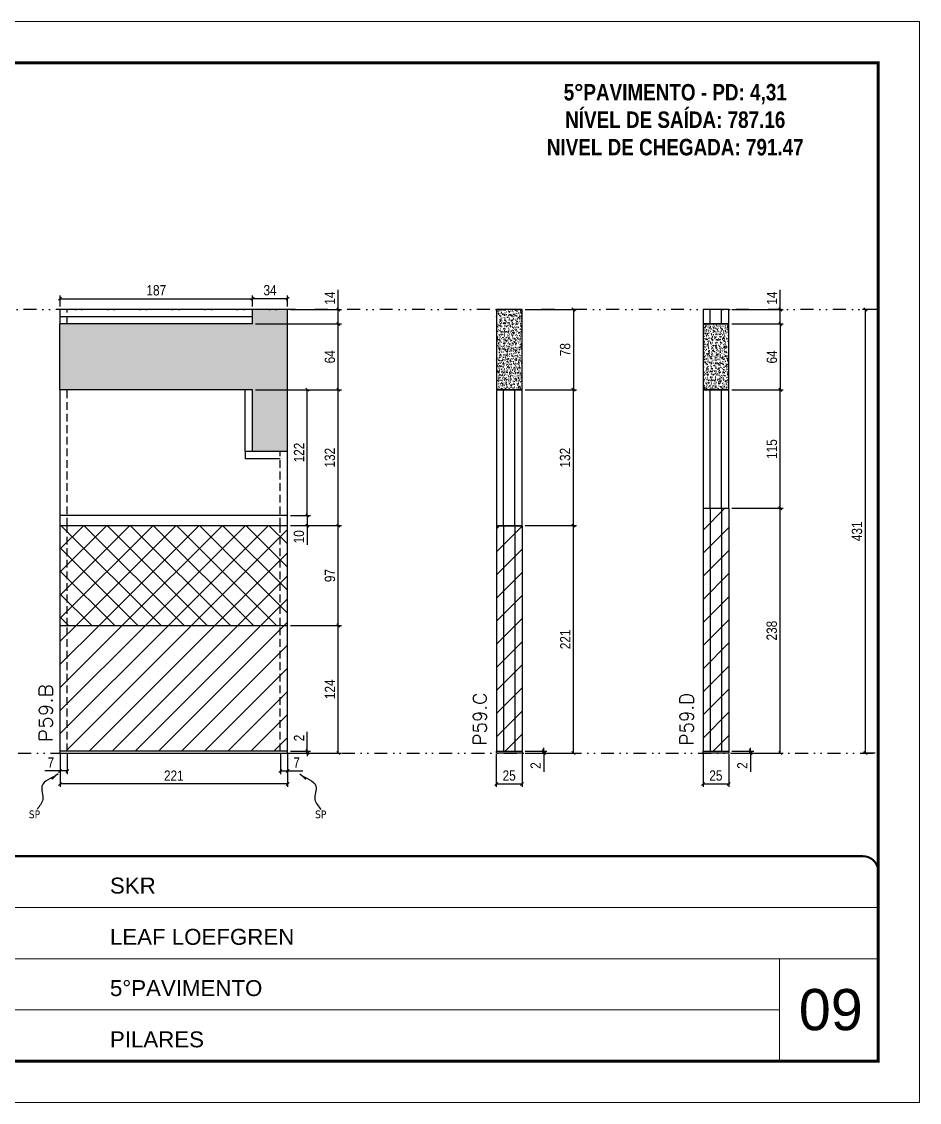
# Model space of a CAD drawing. Extents: x 14400 to 27878, y -21631 to 6985.
# Drawn here: x 15026 to 15898, y 3638 to 4688 of the extents above; entities that cross this region are included whole.
import ezdxf

# ---------------------------------------------------------------- set-up
doc = ezdxf.new("R2010")
doc.units = 0
for name, pattern in [('CONTINUO', [0]), ('DASHED', [0.75, 0.5, -0.25]), ('DIVIDE2', [0.625, 0.25, -0.125, 0, -0.125, 0, -0.125]), ('HIDDEN', [0.375, 0.25, -0.125])]:
    doc.linetypes.add(name, pattern=pattern)
for name, color, linetype, lineweight in [('CARIMBO', 255, 'Continuous', 9), ('Folhas', 255, 'Continuous', 9), ('Hachura', 251, 'Continuous', 9), ('SARRAFO DE PRESSAO', 251, 'DASHED', 9), ('Texto Seção', 7, 'Continuous', 15)]:
    doc.layers.add(name, color=color, linetype=linetype, lineweight=lineweight)
for name, color, linetype in [('COTA', 241, 'Continuous'), ('NOMENCLATURA', 7, 'Continuous'), ('Nível', 160, 'Continuous'), ('Painéis', 200, 'Continuous'), ('SARR_2.2x7', 40, 'Continuous'), ('Sarrafo de Pressão', 42, 'HIDDEN'), ('texto', 7, 'Continuous')]:
    doc.layers.add(name, color=color, linetype=linetype)
doc.styles.add('ARIAL', font='arial.ttf')
doc.styles.add('COTA TECNICA', font='techl___.ttf', dxfattribs={"height": 10})
doc.styles.add('COTA TECNICA-50', font='techl___.ttf', dxfattribs={"height": 10})
doc.styles.add('REGUA-120', font='ROMANS.shx', dxfattribs={"height": 15})
doc.styles.add('ROMANC', font='techb___.ttf', dxfattribs={"height": 2.5})
doc.styles.get("Standard").update_dxf_attribs({"font": 'arial.ttf'})
doc.dimstyles.new('COTA PAINEL-50', dxfattribs={"dimtxt": 10, "dimasz": 3, "dimexe": 3, "dimexo": 3, "dimgap": 3, "dimtad": 1, "dimdec": 1, "dimzin": 12, "dimdsep": 46, "dimtxsty": 'COTA TECNICA-50', "dimblk1": 'OBLIQUE', "dimblk2": 'OBLIQUE', "dimsah": 1, "dimcen": 0.9, "dimclrd": 4, "dimclre": 4, "dimclrt": 240, "dimadec": 1, "dimazin": 3, "dimtfac": 1, "dimtdec": 1, "dimtmove": 0, "dimatfit": 3, "dimfxl": 1, "dimtolj": 1, "dimtzin": 12, "dimarcsym": 0})
doc.dimstyles.new('PAINEL', dxfattribs={"dimtxt": 10, "dimasz": 3, "dimexe": 3, "dimexo": 3, "dimgap": 3, "dimtad": 1, "dimdec": 1, "dimzin": 12, "dimdsep": 46, "dimtxsty": 'COTA TECNICA', "dimblk1": 'OBLIQUE', "dimblk2": 'OBLIQUE', "dimsah": 1, "dimcen": 0.9, "dimclrd": 4, "dimclre": 4, "dimclrt": 240, "dimadec": 1, "dimazin": 3, "dimtfac": 1, "dimtdec": 1, "dimtmove": 0, "dimatfit": 3, "dimfxl": 1, "dimtolj": 1, "dimtzin": 12, "dimarcsym": 0})
doc.dimstyles.get("Standard").update_dxf_attribs({"dimtxt": 0.18, "dimasz": 0.18, "dimexe": 0.18, "dimexo": 0.0625, "dimgap": 0.09, "dimtad": 0, "dimtih": 1, "dimtoh": 1, "dimdec": 4, "dimzin": 0, "dimdsep": 46, "dimtxsty": 'Standard', "dimcen": 0.09, "dimadec": 0, "dimazin": 0, "dimtfac": 1, "dimtdec": 4, "dimtofl": 0, "dimtmove": 0, "dimatfit": 3, "dimfxl": 1, "dimtolj": 1, "dimtzin": 0, "dimarcsym": 0})

# ---------------------------------------------------------------- blocks, each defined once
blk = doc.blocks.new('9999999999')
at = {"color": 30, "linetype": 'CONTINUO'}
for p, q in [((98564.6, 34379.6), (99584, 34379.6)), ((98564.6, 34329.8), (99488, 34329.8)), ((99584, 34329.8), (99488, 34329.8)), ((99488, 34329.8), (99488, 34230.2)), ((98564.6, 34280), (99488, 34280))]:
    blk.add_line(p, q, dxfattribs=at)
at = {"color": 30, "linetype": 'CONTINUO', "const_width": 2}
blk.add_lwpolyline([(99584, 34230.2), (99584, 34414.4, 0.414214), (99569, 34429.4), (98229, 34429.4, 0.414214), (98214, 34414.4), (98214, 34245.2, 0.414214), (98229, 34230.2), (99584, 34230.2)], format="xyb", dxfattribs=at)
at = {"layer": 'Folhas'}
blk.add_lwpolyline([(98139, 34190.2), (99624, 34190.2), (99624, 35240.2), (98139, 35240.2)], close=True, dxfattribs=at)
at = {"layer": 'Folhas', "color": 30, "const_width": 3}
blk.add_lwpolyline([(98214, 34230.2), (99584, 34230.2), (99584, 35200.2), (98214, 35200.2)], close=True, dxfattribs=at)
at = {"color": 7, "linetype": 'Continuous', "ltscale": 5, "style": 'ARIAL'}
for s, height, p in [('SKR', 15.48, (98837.7, 34393.1)), ('LEAF LOEFGREN', 15.483, (98837.7, 34343.3)), ('5°PAVIMENTO', 15.483, (98837.7, 34293.5)), ('PILARES', 15.48, (98837.7, 34243.7))]:
    blk.add_text(s, height=height, dxfattribs=at).set_placement(p)
blk = doc.blocks.new('_Oblique')
at = {"color": 0, "linetype": 'ByBlock', "lineweight": -2}
blk.add_line((-0.5, -0.5), (0.5, 0.5), dxfattribs=at)
blk = doc.blocks.new('*D1471')
at = {"layer": 'COTA', "color": 4, "lineweight": -2, "transparency": 16777216}
for p, q in [((15487.5, 3975.9), (15487.5, 3944)), ((15512.5, 3975.9), (15512.5, 3944)), ((15487.5, 3947), (15512.5, 3947))]:
    blk.add_line(p, q, dxfattribs=at)
at = {"layer": 'Defpoints', "color": 0, "transparency": 16777216}
for p in [(15487.5, 3978.9), (15512.5, 3978.9), (15512.5, 3947)]:
    blk.add_point(p, dxfattribs=at)
at = {"layer": 'COTA', "color": 4, "lineweight": -2, "transparency": 16777216, "xscale": 3, "yscale": 3, "zscale": 3, "rotation": 180}
blk.add_blockref('_Oblique', (15487.5, 3947), dxfattribs=at)
at = {"layer": 'COTA', "color": 4, "lineweight": -2, "transparency": 16777216, "xscale": 3, "yscale": 3, "zscale": 3}
blk.add_blockref('_Oblique', (15512.5, 3947), dxfattribs=at)
at = {"layer": 'COTA', "color": 240, "transparency": 16777216, "insert": (15500, 3955.1), "char_height": 10, "attachment_point": 5, "style": 'COTA TECNICA'}
blk.add_mtext('\\A1;25', dxfattribs=at)
blk = doc.blocks.new('*D1472')
at = {"layer": 'COTA', "color": 4, "lineweight": -2, "transparency": 16777216}
for p, q in [((15533.7, 3978.9), (15533.7, 3981.9)), ((15515.5, 3978.9), (15536.7, 3978.9)), ((15515.5, 3976.9), (15536.7, 3976.9)), ((15533.7, 3978.9), (15533.7, 3976.9)), ((15533.7, 3976.9), (15533.7, 3958.7))]:
    blk.add_line(p, q, dxfattribs=at)
at = {"layer": 'Defpoints', "color": 0, "transparency": 16777216}
for p in [(15512.5, 3978.9), (15512.5, 3976.9), (15533.7, 3978.9)]:
    blk.add_point(p, dxfattribs=at)
at = {"layer": 'COTA', "color": 4, "lineweight": -2, "transparency": 16777216, "xscale": 3, "yscale": 3, "zscale": 3}
for p, rotation in [((15533.7, 3978.9), 270), ((15533.7, 3976.9), 90)]:
    blk.add_blockref('_Oblique', p, dxfattribs=dict(at, rotation=rotation))
at = {"layer": 'COTA', "color": 240, "transparency": 16777216, "insert": (15525.7, 3964.8), "char_height": 10, "attachment_point": 5, "rotation": 90, "style": 'COTA TECNICA-50'}
blk.add_mtext('\\A1;2', dxfattribs=at)
blk = doc.blocks.new('*D1473')
at = {"layer": 'COTA', "color": 4, "lineweight": -2, "transparency": 16777216}
for p, q in [((15515.5, 4197.9), (15565.5, 4197.9)), ((15562.5, 3976.9), (15562.5, 4197.9)), ((15515.5, 3976.9), (15565.5, 3976.9))]:
    blk.add_line(p, q, dxfattribs=at)
at = {"layer": 'Defpoints', "color": 0, "transparency": 16777216}
for p in [(15512.5, 4197.9), (15562.5, 4197.9), (15512.5, 3976.9)]:
    blk.add_point(p, dxfattribs=at)
at = {"layer": 'COTA', "color": 4, "lineweight": -2, "transparency": 16777216, "xscale": 3, "yscale": 3, "zscale": 3}
for p, rotation in [((15562.5, 4197.9), 90), ((15562.5, 3976.9), 270)]:
    blk.add_blockref('_Oblique', p, dxfattribs=dict(at, rotation=rotation))
at = {"layer": 'COTA', "color": 240, "transparency": 16777216, "insert": (15554.5, 4087.4), "char_height": 10, "attachment_point": 5, "rotation": 90, "style": 'COTA TECNICA-50'}
blk.add_mtext('\\A1;221', dxfattribs=at)
blk = doc.blocks.new('*D1474')
at = {"layer": 'COTA', "color": 4, "lineweight": -2, "transparency": 16777216}
for p, q in [((15063.7, 3975.9), (15063.7, 3944)), ((15284.7, 3975.9), (15284.7, 3944)), ((15284.7, 3947), (15063.7, 3947))]:
    blk.add_line(p, q, dxfattribs=at)
at = {"layer": 'Defpoints', "color": 0, "transparency": 16777216}
for p in [(15063.7, 3978.9), (15284.7, 3978.9), (15063.7, 3947)]:
    blk.add_point(p, dxfattribs=at)
at = {"layer": 'COTA', "color": 4, "lineweight": -2, "transparency": 16777216, "xscale": 3, "yscale": 3, "zscale": 3, "rotation": 180}
blk.add_blockref('_Oblique', (15063.7, 3947), dxfattribs=at)
at = {"layer": 'COTA', "color": 4, "lineweight": -2, "transparency": 16777216, "xscale": 3, "yscale": 3, "zscale": 3}
blk.add_blockref('_Oblique', (15284.7, 3947), dxfattribs=at)
at = {"layer": 'COTA', "color": 240, "transparency": 16777216, "insert": (15174.2, 3955), "char_height": 10, "attachment_point": 5, "style": 'COTA TECNICA'}
blk.add_mtext('\\A1;221', dxfattribs=at)
blk = doc.blocks.new('*D1475')
at = {"layer": 'COTA', "color": 4, "lineweight": -2, "transparency": 16777216}
for p, q in [((15277.7, 3975.9), (15277.7, 3956.6)), ((15284.7, 3973.9), (15284.7, 3956.6)), ((15277.7, 3959.6), (15284.7, 3959.6)), ((15284.7, 3959.6), (15299.4, 3959.6))]:
    blk.add_line(p, q, dxfattribs=at)
at = {"layer": 'Defpoints', "color": 0, "transparency": 16777216}
for p in [(15277.7, 3978.9), (15284.7, 3976.9), (15284.7, 3959.6)]:
    blk.add_point(p, dxfattribs=at)
at = {"layer": 'COTA', "color": 4, "lineweight": -2, "transparency": 16777216, "xscale": 3, "yscale": 3, "zscale": 3, "rotation": 180}
blk.add_blockref('_Oblique', (15277.7, 3959.6), dxfattribs=at)
at = {"layer": 'COTA', "color": 4, "lineweight": -2, "transparency": 16777216, "xscale": 3, "yscale": 3, "zscale": 3}
blk.add_blockref('_Oblique', (15284.7, 3959.6), dxfattribs=at)
at = {"layer": 'COTA', "color": 240, "transparency": 16777216, "insert": (15293.5, 3967.7), "char_height": 10, "attachment_point": 5, "style": 'COTA TECNICA-50'}
blk.add_mtext('\\A1;7', dxfattribs=at)
blk = doc.blocks.new('*D1476')
at = {"layer": 'COTA', "color": 4, "lineweight": -2, "transparency": 16777216}
for p, q in [((15063.7, 3973.9), (15063.7, 3956.6)), ((15070.7, 3975.9), (15070.7, 3956.6)), ((15063.7, 3959.6), (15048.9, 3959.6)), ((15070.7, 3959.6), (15063.7, 3959.6))]:
    blk.add_line(p, q, dxfattribs=at)
at = {"layer": 'Defpoints', "color": 0, "transparency": 16777216}
for p in [(15063.7, 3976.9), (15070.7, 3978.9), (15063.7, 3959.6)]:
    blk.add_point(p, dxfattribs=at)
at = {"layer": 'COTA', "color": 4, "lineweight": -2, "transparency": 16777216, "xscale": 3, "yscale": 3, "zscale": 3, "rotation": 180}
blk.add_blockref('_Oblique', (15063.7, 3959.6), dxfattribs=at)
at = {"layer": 'COTA', "color": 4, "lineweight": -2, "transparency": 16777216, "xscale": 3, "yscale": 3, "zscale": 3}
blk.add_blockref('_Oblique', (15070.7, 3959.6), dxfattribs=at)
at = {"layer": 'COTA', "color": 240, "transparency": 16777216, "insert": (15054.8, 3967.7), "char_height": 10, "attachment_point": 5, "style": 'COTA TECNICA-50'}
blk.add_mtext('\\A1;7', dxfattribs=at)
blk = doc.blocks.new('*D1477')
at = {"layer": 'COTA', "color": 4, "lineweight": -2, "transparency": 16777216}
for p, q in [((15303.9, 3978.9), (15303.9, 3997.7)), ((15287.7, 3978.9), (15306.9, 3978.9)), ((15287.7, 3976.9), (15306.9, 3976.9)), ((15303.9, 3976.9), (15303.9, 3978.9)), ((15303.9, 3976.9), (15303.9, 3973.9))]:
    blk.add_line(p, q, dxfattribs=at)
at = {"layer": 'Defpoints', "color": 0, "transparency": 16777216}
for p in [(15284.7, 3978.9), (15284.7, 3976.9), (15303.9, 3976.9)]:
    blk.add_point(p, dxfattribs=at)
at = {"layer": 'COTA', "color": 4, "lineweight": -2, "transparency": 16777216, "xscale": 3, "yscale": 3, "zscale": 3}
for p, rotation in [((15303.9, 3978.9), 270), ((15303.9, 3976.9), 90)]:
    blk.add_blockref('_Oblique', p, dxfattribs=dict(at, rotation=rotation))
at = {"layer": 'COTA', "color": 240, "transparency": 16777216, "insert": (15295.9, 3991.6), "char_height": 10, "attachment_point": 5, "rotation": 90, "style": 'COTA TECNICA-50'}
blk.add_mtext('\\A1;2', dxfattribs=at)
blk = doc.blocks.new('*D1479')
at = {"layer": 'COTA', "color": 4, "linetype": 'ByBlock', "lineweight": -2, "transparency": 16777216}
for p, q in [((15287.7, 4100.9), (15337, 4100.9)), ((15334, 3976.9), (15334, 4100.9)), ((15287.7, 3976.9), (15337, 3976.9))]:
    blk.add_line(p, q, dxfattribs=at)
at = {"layer": 'Defpoints', "color": 0, "linetype": 'ByBlock', "transparency": 16777216}
for p in [(15284.7, 4100.9), (15334, 4100.9), (15284.7, 3976.9)]:
    blk.add_point(p, dxfattribs=at)
at = {"layer": 'COTA', "color": 4, "linetype": 'ByBlock', "lineweight": -2, "transparency": 16777216, "xscale": 3, "yscale": 3, "zscale": 3}
for p, rotation in [((15334, 4100.9), 90), ((15334, 3976.9), 270)]:
    blk.add_blockref('_Oblique', p, dxfattribs=dict(at, rotation=rotation))
at = {"layer": 'COTA', "color": 240, "linetype": 'ByBlock', "transparency": 16777216, "insert": (15325.9, 4038.9), "char_height": 10, "attachment_point": 5, "rotation": 90, "style": 'COTA TECNICA'}
blk.add_mtext('\\A1;124', dxfattribs=at)
blk = doc.blocks.new('*D1480')
at = {"layer": 'COTA', "color": 4, "lineweight": -2, "transparency": 16777216}
for p, q in [((15515.5, 4407.9), (15565.5, 4407.9)), ((15562.5, 4407.9), (15562.5, 4329.9)), ((15515.5, 4329.9), (15565.5, 4329.9))]:
    blk.add_line(p, q, dxfattribs=at)
at = {"layer": 'Defpoints', "color": 0, "transparency": 16777216}
for p in [(15512.5, 4407.9), (15512.5, 4329.9), (15562.5, 4329.9)]:
    blk.add_point(p, dxfattribs=at)
at = {"layer": 'COTA', "color": 4, "lineweight": -2, "transparency": 16777216, "xscale": 3, "yscale": 3, "zscale": 3}
for p, rotation in [((15562.5, 4407.9), 90), ((15562.5, 4329.9), 270)]:
    blk.add_blockref('_Oblique', p, dxfattribs=dict(at, rotation=rotation))
at = {"layer": 'COTA', "color": 240, "transparency": 16777216, "insert": (15554.4, 4368.9), "char_height": 10, "attachment_point": 5, "rotation": 90, "style": 'COTA TECNICA'}
blk.add_mtext('\\A1;78', dxfattribs=at)
blk = doc.blocks.new('*D1560')
at = {"layer": 'COTA', "color": 4, "lineweight": -2, "transparency": 16777216}
for p, q in [((15688.3, 3975.9), (15688.3, 3944)), ((15713.3, 3975.9), (15713.3, 3944)), ((15688.3, 3947), (15713.3, 3947))]:
    blk.add_line(p, q, dxfattribs=at)
at = {"layer": 'Defpoints', "color": 0, "transparency": 16777216}
for p in [(15688.3, 3978.9), (15713.3, 3978.9), (15713.3, 3947)]:
    blk.add_point(p, dxfattribs=at)
at = {"layer": 'COTA', "color": 4, "lineweight": -2, "transparency": 16777216, "xscale": 3, "yscale": 3, "zscale": 3, "rotation": 180}
blk.add_blockref('_Oblique', (15688.3, 3947), dxfattribs=at)
at = {"layer": 'COTA', "color": 4, "lineweight": -2, "transparency": 16777216, "xscale": 3, "yscale": 3, "zscale": 3}
blk.add_blockref('_Oblique', (15713.3, 3947), dxfattribs=at)
at = {"layer": 'COTA', "color": 240, "transparency": 16777216, "insert": (15700.8, 3955.1), "char_height": 10, "attachment_point": 5, "style": 'COTA TECNICA'}
blk.add_mtext('\\A1;25', dxfattribs=at)
blk = doc.blocks.new('*D1561')
at = {"layer": 'COTA', "color": 4, "lineweight": -2, "transparency": 16777216}
for p, q in [((15734.5, 3978.9), (15734.5, 3981.9)), ((15716.3, 3978.9), (15737.5, 3978.9)), ((15716.3, 3976.9), (15737.5, 3976.9)), ((15734.5, 3978.9), (15734.5, 3976.9)), ((15734.5, 3976.9), (15734.5, 3958.7))]:
    blk.add_line(p, q, dxfattribs=at)
at = {"layer": 'Defpoints', "color": 0, "transparency": 16777216}
for p in [(15713.3, 3978.9), (15713.3, 3976.9), (15734.5, 3978.9)]:
    blk.add_point(p, dxfattribs=at)
at = {"layer": 'COTA', "color": 4, "lineweight": -2, "transparency": 16777216, "xscale": 3, "yscale": 3, "zscale": 3}
for p, rotation in [((15734.5, 3978.9), 270), ((15734.5, 3976.9), 90)]:
    blk.add_blockref('_Oblique', p, dxfattribs=dict(at, rotation=rotation))
at = {"layer": 'COTA', "color": 240, "transparency": 16777216, "insert": (15726.5, 3964.8), "char_height": 10, "attachment_point": 5, "rotation": 90, "style": 'COTA TECNICA-50'}
blk.add_mtext('\\A1;2', dxfattribs=at)
blk = doc.blocks.new('*D1562')
at = {"layer": 'COTA', "color": 4, "lineweight": -2, "transparency": 16777216}
for p, q in [((15716.3, 4214.9), (15766.3, 4214.9)), ((15763.3, 3976.9), (15763.3, 4214.9)), ((15716.3, 3976.9), (15766.3, 3976.9))]:
    blk.add_line(p, q, dxfattribs=at)
at = {"layer": 'Defpoints', "color": 0, "transparency": 16777216}
for p in [(15713.3, 4214.9), (15763.3, 4214.9), (15713.3, 3976.9)]:
    blk.add_point(p, dxfattribs=at)
at = {"layer": 'COTA', "color": 4, "lineweight": -2, "transparency": 16777216, "xscale": 3, "yscale": 3, "zscale": 3}
for p, rotation in [((15763.3, 4214.9), 90), ((15763.3, 3976.9), 270)]:
    blk.add_blockref('_Oblique', p, dxfattribs=dict(at, rotation=rotation))
at = {"layer": 'COTA', "color": 240, "transparency": 16777216, "insert": (15755.1, 4095.9), "char_height": 10, "attachment_point": 5, "rotation": 90, "style": 'COTA TECNICA-50'}
blk.add_mtext('\\A1;238', dxfattribs=at)
blk = doc.blocks.new('*D1563')
at = {"layer": 'COTA', "color": 4, "lineweight": -2, "transparency": 16777216}
for p, q in [((15716.3, 4393.9), (15766.3, 4393.9)), ((15763.3, 4393.9), (15763.3, 4329.8)), ((15716.3, 4329.8), (15766.3, 4329.8))]:
    blk.add_line(p, q, dxfattribs=at)
at = {"layer": 'Defpoints', "color": 0, "transparency": 16777216}
for p in [(15713.3, 4393.9), (15713.3, 4329.8), (15763.3, 4329.8)]:
    blk.add_point(p, dxfattribs=at)
at = {"layer": 'COTA', "color": 4, "lineweight": -2, "transparency": 16777216, "xscale": 3, "yscale": 3, "zscale": 3}
for p, rotation in [((15763.3, 4393.9), 90), ((15763.3, 4329.8), 270)]:
    blk.add_blockref('_Oblique', p, dxfattribs=dict(at, rotation=rotation))
at = {"layer": 'COTA', "color": 240, "transparency": 16777216, "insert": (15755.2, 4361.8), "char_height": 10, "attachment_point": 5, "rotation": 90, "style": 'COTA TECNICA'}
blk.add_mtext('\\A1;64', dxfattribs=at)
blk = doc.blocks.new('*D1717')
at = {"layer": 'COTA', "color": 4, "lineweight": -2, "transparency": 16777216}
for p, q in [((15855.5, 4407.9), (15843.1, 4407.9)), ((15846.1, 3976.9), (15846.1, 4407.9)), ((15855.5, 3976.9), (15843.1, 3976.9))]:
    blk.add_line(p, q, dxfattribs=at)
at = {"layer": 'Defpoints', "color": 0, "transparency": 16777216}
for p in [(15846.1, 4407.9), (15858.5, 4407.9), (15858.5, 3976.9)]:
    blk.add_point(p, dxfattribs=at)
at = {"layer": 'COTA', "color": 4, "lineweight": -2, "transparency": 16777216, "xscale": 3, "yscale": 3, "zscale": 3}
for p, rotation in [((15846.1, 4407.9), 90), ((15846.1, 3976.9), 270)]:
    blk.add_blockref('_Oblique', p, dxfattribs=dict(at, rotation=rotation))
at = {"layer": 'COTA', "color": 240, "transparency": 16777216, "insert": (15837.9, 4192.4), "char_height": 10, "attachment_point": 5, "rotation": 90, "style": 'COTA TECNICA'}
blk.add_mtext('\\A1;431', dxfattribs=at)
blk = doc.blocks.new('*D3834')
at = {"layer": 'COTA', "color": 4, "lineweight": -2, "transparency": 16777216}
for p, q in [((15287.7, 4197.9), (15337, 4197.9)), ((15334, 4100.9), (15334, 4197.9)), ((15287.7, 4100.9), (15337, 4100.9))]:
    blk.add_line(p, q, dxfattribs=at)
at = {"layer": 'Defpoints', "color": 0, "transparency": 16777216}
for p in [(15284.7, 4197.9), (15334, 4197.9), (15284.7, 4100.9)]:
    blk.add_point(p, dxfattribs=at)
at = {"layer": 'COTA', "color": 4, "lineweight": -2, "transparency": 16777216, "xscale": 3, "yscale": 3, "zscale": 3}
for p, rotation in [((15334, 4197.9), 90), ((15334, 4100.9), 270)]:
    blk.add_blockref('_Oblique', p, dxfattribs=dict(at, rotation=rotation))
at = {"layer": 'COTA', "color": 240, "transparency": 16777216, "insert": (15325.9, 4149.4), "char_height": 10, "attachment_point": 5, "rotation": 90, "style": 'COTA TECNICA'}
blk.add_mtext('\\A1;97', dxfattribs=at)
blk = doc.blocks.new('*D3835')
at = {"layer": 'COTA', "color": 4, "lineweight": -2, "transparency": 16777216}
for p, q in [((15063.7, 4410.9), (15063.7, 4421.4)), ((15250.7, 4410.9), (15250.7, 4421.4)), ((15063.7, 4418.4), (15250.7, 4418.4))]:
    blk.add_line(p, q, dxfattribs=at)
at = {"layer": 'Defpoints', "color": 0, "transparency": 16777216}
for p in [(15250.7, 4418.4), (15063.7, 4407.9), (15250.7, 4407.9)]:
    blk.add_point(p, dxfattribs=at)
at = {"layer": 'COTA', "color": 4, "lineweight": -2, "transparency": 16777216, "xscale": 3, "yscale": 3, "zscale": 3, "rotation": 180}
blk.add_blockref('_Oblique', (15063.7, 4418.4), dxfattribs=at)
at = {"layer": 'COTA', "color": 4, "lineweight": -2, "transparency": 16777216, "xscale": 3, "yscale": 3, "zscale": 3}
blk.add_blockref('_Oblique', (15250.7, 4418.4), dxfattribs=at)
at = {"layer": 'COTA', "color": 240, "transparency": 16777216, "insert": (15157.2, 4426.5), "char_height": 10, "attachment_point": 5, "style": 'COTA TECNICA'}
blk.add_mtext('\\A1;187', dxfattribs=at)
blk = doc.blocks.new('*D3836')
at = {"layer": 'COTA', "color": 4, "lineweight": -2, "transparency": 16777216}
for p, q in [((15250.7, 4410.9), (15250.7, 4421.4)), ((15284.7, 4410.9), (15284.7, 4421.4)), ((15284.7, 4418.4), (15250.7, 4418.4))]:
    blk.add_line(p, q, dxfattribs=at)
at = {"layer": 'Defpoints', "color": 0, "transparency": 16777216}
for p in [(15250.7, 4418.4), (15250.7, 4407.9), (15284.7, 4407.9)]:
    blk.add_point(p, dxfattribs=at)
at = {"layer": 'COTA', "color": 4, "lineweight": -2, "transparency": 16777216, "xscale": 3, "yscale": 3, "zscale": 3, "rotation": 180}
blk.add_blockref('_Oblique', (15250.7, 4418.4), dxfattribs=at)
at = {"layer": 'COTA', "color": 4, "lineweight": -2, "transparency": 16777216, "xscale": 3, "yscale": 3, "zscale": 3}
blk.add_blockref('_Oblique', (15284.7, 4418.4), dxfattribs=at)
at = {"layer": 'COTA', "color": 240, "transparency": 16777216, "insert": (15267.7, 4426.6), "char_height": 10, "attachment_point": 5, "style": 'COTA TECNICA'}
blk.add_mtext('\\A1;34', dxfattribs=at)
blk = doc.blocks.new('*D3837')
at = {"layer": 'COTA', "color": 4, "lineweight": -2, "transparency": 16777216}
for p, q in [((15253.7, 4329.9), (15337, 4329.9)), ((15334, 4197.9), (15334, 4329.9)), ((15287.7, 4197.9), (15337, 4197.9))]:
    blk.add_line(p, q, dxfattribs=at)
at = {"layer": 'Defpoints', "color": 0, "transparency": 16777216}
for p in [(15250.7, 4329.9), (15334, 4329.9), (15284.7, 4197.9)]:
    blk.add_point(p, dxfattribs=at)
at = {"layer": 'COTA', "color": 4, "lineweight": -2, "transparency": 16777216, "xscale": 3, "yscale": 3, "zscale": 3}
for p, rotation in [((15334, 4329.9), 90), ((15334, 4197.9), 270)]:
    blk.add_blockref('_Oblique', p, dxfattribs=dict(at, rotation=rotation))
at = {"layer": 'COTA', "color": 240, "transparency": 16777216, "insert": (15325.8, 4263.9), "char_height": 10, "attachment_point": 5, "rotation": 90, "style": 'COTA TECNICA'}
blk.add_mtext('\\A1;132', dxfattribs=at)
blk = doc.blocks.new('*D3838')
at = {"layer": 'COTA', "color": 4, "lineweight": -2, "transparency": 16777216}
for p, q in [((15253.7, 4393.9), (15337, 4393.9)), ((15334, 4329.9), (15334, 4393.9)), ((15253.7, 4329.9), (15337, 4329.9))]:
    blk.add_line(p, q, dxfattribs=at)
at = {"layer": 'Defpoints', "color": 0, "transparency": 16777216}
for p in [(15250.7, 4393.9), (15334, 4393.9), (15250.7, 4329.9)]:
    blk.add_point(p, dxfattribs=at)
at = {"layer": 'COTA', "color": 4, "lineweight": -2, "transparency": 16777216, "xscale": 3, "yscale": 3, "zscale": 3}
for p, rotation in [((15334, 4393.9), 90), ((15334, 4329.9), 270)]:
    blk.add_blockref('_Oblique', p, dxfattribs=dict(at, rotation=rotation))
at = {"layer": 'COTA', "color": 240, "transparency": 16777216, "insert": (15325.9, 4361.9), "char_height": 10, "attachment_point": 5, "rotation": 90, "style": 'COTA TECNICA'}
blk.add_mtext('\\A1;64', dxfattribs=at)
blk = doc.blocks.new('*D3839')
at = {"layer": 'COTA', "color": 4, "lineweight": -2, "transparency": 16777216}
for p, q in [((15334, 4407.9), (15334, 4427)), ((15287.7, 4407.9), (15337, 4407.9)), ((15334, 4393.9), (15334, 4407.9)), ((15253.7, 4393.9), (15337, 4393.9))]:
    blk.add_line(p, q, dxfattribs=at)
at = {"layer": 'Defpoints', "color": 0, "transparency": 16777216}
for p in [(15284.7, 4407.9), (15334, 4407.9), (15250.7, 4393.9)]:
    blk.add_point(p, dxfattribs=at)
at = {"layer": 'COTA', "color": 4, "lineweight": -2, "transparency": 16777216, "xscale": 3, "yscale": 3, "zscale": 3}
for p, rotation in [((15334, 4407.9), 90), ((15334, 4393.9), 270)]:
    blk.add_blockref('_Oblique', p, dxfattribs=dict(at, rotation=rotation))
at = {"layer": 'COTA', "color": 240, "transparency": 16777216, "insert": (15325.9, 4418.9), "char_height": 10, "attachment_point": 5, "rotation": 90, "style": 'COTA TECNICA'}
blk.add_mtext('\\A1;14', dxfattribs=at)
blk = doc.blocks.new('*D3840')
at = {"layer": 'COTA', "color": 4, "lineweight": -2, "transparency": 16777216}
for p, q in [((15515.5, 4329.9), (15565.5, 4329.9)), ((15562.5, 4197.9), (15562.5, 4329.9)), ((15515.5, 4197.9), (15565.5, 4197.9))]:
    blk.add_line(p, q, dxfattribs=at)
at = {"layer": 'Defpoints', "color": 0, "transparency": 16777216}
for p in [(15512.5, 4329.9), (15562.5, 4329.9), (15512.5, 4197.9)]:
    blk.add_point(p, dxfattribs=at)
at = {"layer": 'COTA', "color": 4, "lineweight": -2, "transparency": 16777216, "xscale": 3, "yscale": 3, "zscale": 3}
for p, rotation in [((15562.5, 4329.9), 90), ((15562.5, 4197.9), 270)]:
    blk.add_blockref('_Oblique', p, dxfattribs=dict(at, rotation=rotation))
at = {"layer": 'COTA', "color": 240, "transparency": 16777216, "insert": (15554.3, 4263.9), "char_height": 10, "attachment_point": 5, "rotation": 90, "style": 'COTA TECNICA'}
blk.add_mtext('\\A1;132', dxfattribs=at)
blk = doc.blocks.new('*D3841')
at = {"layer": 'COTA', "color": 4, "lineweight": -2, "transparency": 16777216}
for p, q in [((15716.3, 4329.8), (15766.3, 4329.8)), ((15763.3, 4214.8), (15763.3, 4329.8)), ((15716.3, 4214.8), (15766.3, 4214.8))]:
    blk.add_line(p, q, dxfattribs=at)
at = {"layer": 'Defpoints', "color": 0, "transparency": 16777216}
for p in [(15713.3, 4329.8), (15763.3, 4329.8), (15713.3, 4214.8)]:
    blk.add_point(p, dxfattribs=at)
at = {"layer": 'COTA', "color": 4, "lineweight": -2, "transparency": 16777216, "xscale": 3, "yscale": 3, "zscale": 3}
for p, rotation in [((15763.3, 4329.8), 90), ((15763.3, 4214.8), 270)]:
    blk.add_blockref('_Oblique', p, dxfattribs=dict(at, rotation=rotation))
at = {"layer": 'COTA', "color": 240, "transparency": 16777216, "insert": (15755.2, 4272.3), "char_height": 10, "attachment_point": 5, "rotation": 90, "style": 'COTA TECNICA'}
blk.add_mtext('\\A1;115', dxfattribs=at)
blk = doc.blocks.new('*D3842')
at = {"layer": 'COTA', "color": 4, "lineweight": -2, "transparency": 16777216}
for p, q in [((15763.3, 4407.9), (15763.3, 4427)), ((15716.3, 4407.9), (15766.3, 4407.9)), ((15763.3, 4393.9), (15763.3, 4407.9)), ((15716.3, 4393.9), (15766.3, 4393.9))]:
    blk.add_line(p, q, dxfattribs=at)
at = {"layer": 'Defpoints', "color": 0, "transparency": 16777216}
for p in [(15713.3, 4407.9), (15763.3, 4407.9), (15713.3, 4393.9)]:
    blk.add_point(p, dxfattribs=at)
at = {"layer": 'COTA', "color": 4, "lineweight": -2, "transparency": 16777216, "xscale": 3, "yscale": 3, "zscale": 3}
for p, rotation in [((15763.3, 4407.9), 90), ((15763.3, 4393.9), 270)]:
    blk.add_blockref('_Oblique', p, dxfattribs=dict(at, rotation=rotation))
at = {"layer": 'COTA', "color": 240, "transparency": 16777216, "insert": (15755.3, 4418.9), "char_height": 10, "attachment_point": 5, "rotation": 90, "style": 'COTA TECNICA'}
blk.add_mtext('\\A1;14', dxfattribs=at)
blk = doc.blocks.new('*D3843')
at = {"layer": 'COTA', "color": 4, "lineweight": -2, "transparency": 16777216}
for p, q in [((15287.7, 4207.9), (15306.9, 4207.9)), ((15303.9, 4207.9), (15303.9, 4197.9)), ((15287.7, 4197.9), (15306.9, 4197.9)), ((15303.9, 4197.9), (15303.9, 4179.4))]:
    blk.add_line(p, q, dxfattribs=at)
at = {"layer": 'Defpoints', "color": 0, "transparency": 16777216}
for p in [(15284.7, 4207.9), (15284.7, 4197.9), (15303.9, 4197.9)]:
    blk.add_point(p, dxfattribs=at)
at = {"layer": 'COTA', "color": 4, "lineweight": -2, "transparency": 16777216, "xscale": 3, "yscale": 3, "zscale": 3}
for p, rotation in [((15303.9, 4207.9), 90), ((15303.9, 4197.9), 270)]:
    blk.add_blockref('_Oblique', p, dxfattribs=dict(at, rotation=rotation))
at = {"layer": 'COTA', "color": 240, "transparency": 16777216, "insert": (15295.8, 4187.1), "char_height": 10, "attachment_point": 5, "rotation": 90, "style": 'COTA TECNICA'}
blk.add_mtext('\\A1;10', dxfattribs=at)
blk = doc.blocks.new('*D3844')
at = {"layer": 'COTA', "color": 4, "lineweight": -2, "transparency": 16777216}
for p, q in [((15253.7, 4329.9), (15306.9, 4329.9)), ((15303.9, 4207.9), (15303.9, 4329.9)), ((15287.7, 4207.9), (15306.9, 4207.9))]:
    blk.add_line(p, q, dxfattribs=at)
at = {"layer": 'Defpoints', "color": 0, "transparency": 16777216}
for p in [(15250.7, 4329.9), (15303.9, 4329.9), (15284.7, 4207.9)]:
    blk.add_point(p, dxfattribs=at)
at = {"layer": 'COTA', "color": 4, "lineweight": -2, "transparency": 16777216, "xscale": 3, "yscale": 3, "zscale": 3}
for p, rotation in [((15303.9, 4329.9), 90), ((15303.9, 4207.9), 270)]:
    blk.add_blockref('_Oblique', p, dxfattribs=dict(at, rotation=rotation))
at = {"layer": 'COTA', "color": 240, "transparency": 16777216, "insert": (15295.9, 4268.9), "char_height": 10, "attachment_point": 5, "rotation": 90, "style": 'COTA TECNICA'}
blk.add_mtext('\\A1;122', dxfattribs=at)

msp = doc.modelspace()

# ---------------------------------------------------------------- hatches: boundary and pattern name
at = {"layer": 'COTA'}
h = msp.add_hatch(dxfattribs=at)
h.set_pattern_fill('AR-CONC', color=256, scale=0.03)
h.paths.add_polyline_path([(15250.65, 4329.86), (15250.65, 4269.86), (15284.65, 4269.86), (15284.65, 4407.86), (15250.65, 4407.86), (15250.65, 4393.86), (15063.65, 4393.86), (15063.65, 4329.86)])
h = msp.add_hatch(dxfattribs=at)
h.set_pattern_fill('AR-CONC', color=256, scale=0.03)
h.set_pattern_definition([(50, (-130.563, 114), (5.4655401, -0.4781726), [0.5715, -6.2865]), (355, (-130.563, 114), (-1.0573026, 5.7317054), [0.4572, -5.0292175]), (100.451445, (-130.1074, 113.96), (4.4082374, 5.2535326), [0.4857003, -5.3427073]), (46.1842, (-130.563, 115.524), (8.1323712, -1.2612698), [0.85725, -9.42975]), (96.63556, (-129.885, 115.419), (7.122124, 7.4227837), [0.7285507, -8.0140682]), (351.18415, (-130.563, 115.524), (7.122124, 7.4227837), [0.685799, -7.543792]), (21, (-129.801, 115.143), (4.5484317, -3.067956), [0.5715, -6.2865]), (326, (-129.801, 115.143), (1.8540609, 5.525639), [0.4572, -5.0292]), (71.451445, (-129.422, 114.8873), (6.4024926, 2.457683), [0.4857003, -5.3426981]), (37.5, (-130.5628, 114), (0.0926581, 2.53665117), [0, -4.96824, 0, -5.1054, 0, -5.04825]), (7.5, (-130.5628, 114), (2.00458988, 3.00541724), [0, -2.91084, 0, -4.85394, 0, -1.92405]), (327.5, (-132.262, 114), (4.06771786, -0.17186232), [0, -1.905, 0, -5.9436, 0, -7.8867]), (317.5, (-133.024, 114), (4.44387544, 0.7627947), [0, -2.4765, 0, -3.94716, 0, -5.6007])])
h.paths.add_polyline_path([(15512.53, 4407.86), (15487.53, 4407.86), (15487.53, 4329.86), (15512.53, 4329.86)])
h = msp.add_hatch(dxfattribs=at)
h.set_pattern_fill('AR-CONC', color=256, scale=0.03)
h.set_pattern_definition([(50, (70.255, 67), (5.4655401, -0.4781726), [0.5715, -6.2865]), (355, (70.255, 67), (-1.0573026, 5.7317054), [0.4572, -5.0292175]), (100.451445, (70.7103, 66.96), (4.4082374, 5.2535326), [0.4857003, -5.3427073]), (46.1842, (70.255, 68.524), (8.1323712, -1.2612698), [0.85725, -9.42975]), (96.63556, (70.9325, 68.419), (7.122124, 7.4227837), [0.7285507, -8.0140682]), (351.18415, (70.255, 68.524), (7.122124, 7.4227837), [0.685799, -7.543792]), (21, (71.017, 68.143), (4.5484317, -3.067956), [0.5715, -6.2865]), (326, (71.017, 68.143), (1.8540609, 5.525639), [0.4572, -5.0292]), (71.451445, (71.396, 67.8873), (6.4024926, 2.457683), [0.4857003, -5.3426981]), (37.5, (70.2548, 67), (0.0926581, 2.53665117), [0, -4.96824, 0, -5.1054, 0, -5.04825]), (7.5, (70.2548, 67), (2.00458988, 3.00541724), [0, -2.91084, 0, -4.85394, 0, -1.92405]), (327.5, (68.5556, 67), (4.06771786, -0.17186232), [0, -1.905, 0, -5.9436, 0, -7.8867]), (317.5, (67.7936, 67), (4.44387544, 0.7627947), [0, -2.4765, 0, -3.94716, 0, -5.6007])])
h.paths.add_polyline_path([(15688.35, 4393.86), (15688.35, 4329.84), (15713.35, 4329.84), (15713.35, 4393.86)])
at = {"layer": 'Hachura'}
h = msp.add_hatch(dxfattribs=at)
h.set_pattern_fill('ANSI31', color=256, scale=5)
h.paths.add_polyline_path([(14871.01, 4204.86), (14650.01, 4204.86), (14650.01, 4100.86), (14871.01, 4100.86)])
h.paths.add_polyline_path([(14871.01, 4100.86), (14650.01, 4100.86), (14650.01, 3978.86), (14871.01, 3978.86)])
h.paths.add_polyline_path([(15284.65, 4100.86), (15063.65, 4100.86), (15063.65, 3978.86), (15284.65, 3978.86)])
h.paths.add_polyline_path([(15512.53, 4197.86), (15487.53, 4197.86), (15487.53, 3978.86), (15512.53, 3978.86)])
h.paths.add_polyline_path([(15713.35, 4214.84), (15688.35, 4214.84), (15688.35, 3978.86), (15713.35, 3978.86)])
at = {"layer": 'Hachura', "linetype": 'ByBlock'}
h = msp.add_hatch(dxfattribs=at)
h.set_pattern_fill('ANSI37', color=256, scale=5)
h.paths.add_polyline_path([(15284.65, 4197.86), (15063.65, 4197.86), (15063.65, 4100.86), (15284.65, 4100.86)])

# ---------------------------------------------------------------- linework, layer by layer
at = {"layer": 'COTA'}
for p, q in [((15284.65, 4407.86), (15250.65, 4407.86)), ((15284.65, 4269.86), (15284.65, 4407.86)), ((15063.65, 4329.86), (15063.65, 4393.86)), ((15250.65, 4269.86), (15243.65, 4269.86)), ((15243.65, 4269.86), (15243.65, 4262.86))]:
    msp.add_line(p, q, dxfattribs=at)
for points in [[(15487.53, 4329.86), (15512.53, 4329.86), (15512.53, 4407.86), (15487.53, 4407.86)], [(15688.35, 4329.84), (15713.35, 4329.84), (15713.35, 4393.86), (15688.35, 4393.86)]]:
    msp.add_lwpolyline(points, close=True, dxfattribs=at)
at = {"layer": 'Nível', "color": 4, "linetype": 'DIVIDE2', "ltscale": 50}
for p, q in [((15858.47, 4407.86), (14488.47, 4407.86)), ((14488.47, 3976.86), (15858.47, 3976.86))]:
    msp.add_line(p, q, dxfattribs=at)
at = {"layer": 'Painéis'}
for p, q in [((15063.65, 4407.86), (15063.65, 4393.86)), ((15250.65, 4407.86), (15063.65, 4407.86)), ((15250.65, 4393.86), (15250.65, 4407.86)), ((15250.65, 4393.86), (15063.65, 4393.86)), ((15250.65, 4329.86), (15063.65, 4329.86)), ((15063.65, 4329.86), (15063.65, 3978.86)), ((15250.65, 4269.86), (15250.65, 4329.86)), ((15284.65, 4269.86), (15250.65, 4269.86)), ((15284.65, 3978.86), (15284.65, 4269.86)), ((15688.35, 4214.86), (15713.35, 4214.86)), ((15688.35, 4214.84), (15688.35, 3978.86)), ((15713.35, 4214.84), (15713.35, 3978.86)), ((15284.65, 4207.86), (15063.65, 4207.86)), ((15284.65, 4197.86), (15063.65, 4197.86)), ((15487.53, 4197.88), (15512.53, 4197.88)), ((15487.53, 4197.86), (15487.53, 3978.86)), ((15512.53, 4197.86), (15512.53, 3978.86)), ((15063.65, 4100.86), (15284.65, 4100.86)), ((15487.53, 3978.86), (15512.53, 3978.86)), ((15487.53, 3976.86), (15487.53, 3978.86)), ((15512.53, 3976.86), (15487.53, 3976.86)), ((15512.53, 3978.86), (15512.53, 3976.86)), ((15688.35, 3978.86), (15713.35, 3978.86)), ((15688.35, 3976.86), (15688.35, 3978.86)), ((15713.35, 3976.86), (15688.35, 3976.86)), ((15713.35, 3978.86), (15713.35, 3976.86))]:
    msp.add_line(p, q, dxfattribs=at)
for points in [[(15688.35, 4393.86), (15713.35, 4393.86), (15713.35, 4407.86), (15688.35, 4407.86)], [(15487.53, 4197.86), (15512.53, 4197.86), (15512.53, 4329.86), (15487.53, 4329.86)], [(15688.35, 4214.84), (15713.35, 4214.84), (15713.35, 4329.84), (15688.35, 4329.84)], [(15284.65, 3978.86), (15063.65, 3978.86), (15063.65, 3976.86), (15284.65, 3976.86)]]:
    msp.add_lwpolyline(points, close=True, dxfattribs=at)
at = {"layer": 'SARR_2.2x7'}
for p, q in [((15250.65, 4400.86), (15063.65, 4400.86)), ((15695.35, 4393.86), (15695.35, 4407.86)), ((15706.35, 4393.86), (15706.35, 4407.86)), ((15243.65, 4269.86), (15243.65, 4329.86)), ((15494.53, 4197.88), (15494.53, 4329.86)), ((15505.53, 4197.88), (15505.53, 4329.86)), ((15695.35, 4214.86), (15695.35, 4329.84)), ((15706.35, 4214.86), (15706.35, 4329.84)), ((15277.65, 4262.86), (15243.65, 4262.86)), ((15695.35, 4214.86), (15695.35, 3978.86)), ((15706.35, 4214.86), (15706.35, 3978.86)), ((15494.53, 4197.88), (15494.53, 3978.86)), ((15505.53, 4197.88), (15505.53, 3978.86))]:
    msp.add_line(p, q, dxfattribs=at)
at = {"layer": 'Sarrafo de Pressão', "ltscale": 30}
for p, q in [((15070.65, 4393.86), (15070.65, 4407.86)), ((15070.65, 4197.86), (15070.65, 4329.86)), ((15277.65, 4197.86), (15277.65, 4269.86)), ((15070.65, 4100.86), (15070.65, 4197.86)), ((15277.65, 4100.86), (15277.65, 4197.86)), ((15070.65, 3978.86), (15070.65, 4100.86)), ((15277.65, 3978.86), (15277.65, 4100.86))]:
    msp.add_line(p, q, dxfattribs=at)

# ---------------------------------------------------------------- block references
at = {"layer": 'SARRAFO DE PRESSAO', "color": 6, "linetype": 'ByBlock'}
msp.add_blockref('9999999999', (-83725.51, -30552.63), dxfattribs=at)

# ---------------------------------------------------------------- texts
at = {"layer": 'CARIMBO', "style": 'ARIAL'}
msp.add_text('09', height=40, dxfattribs=at).set_placement((15781.33, 3707.72))
at = {"layer": 'NOMENCLATURA', "color": 2, "insert": (15661.31, 4653.64), "char_height": 16, "attachment_point": 2, "style": 'ROMANC'}
msp.add_mtext_dynamic_manual_height_columns('\\P5°PAVIMENTO - PD: 4,31\\PNÍVEL DE SAÍDA: 787.16\\PNIVEL DE CHEGADA: 791.47', width=432.3511, gutter_width=1, heights=[0], dxfattribs=at)
at = {"layer": 'texto', "color": 0, "char_height": 7.5, "attachment_point": 5}
for insert in [(15038.88, 3917.37), (15316.9, 3917.37)]:
    msp.add_mtext('{\\fTahoma|b0|i0|c0|p34;\\C4;SP}', dxfattribs=dict(at, insert=insert))
at = {"layer": 'Texto Seção', "style": 'REGUA-120', "width": 1.1}
msp.add_text('P59.B', height=13, rotation=90, dxfattribs=at).set_placement((15056.4, 3987.62))
at = {"layer": 'Texto Seção', "char_height": 13, "width": 370.6998, "attachment_point": 7, "rotation": 90, "style": 'REGUA-120'}
for s, insert in [('P59.C', (15478.08, 3984.27)), ('P59.D', (15678.9, 3984.27))]:
    msp.add_mtext(s, dxfattribs=dict(at, insert=insert))

# ---------------------------------------------------------------- dimensions: what is measured, and where the dimension line sits
at = {"layer": 'COTA'}
for base, p1, p2, dimstyle, picture, middle in [((15250.65, 4418.36), (15063.65, 4407.86), (15250.65, 4407.86), 'PAINEL', '*D3835', (15157.15, 4426.45)), ((15250.65, 4418.36), (15284.65, 4407.86), (15250.65, 4407.86), 'PAINEL', '*D3836', (15267.65, 4426.58)), ((15284.65, 3959.62), (15277.65, 3978.86), (15284.65, 3976.86), 'COTA PAINEL-50', '*D1475', (15293.52, 3967.69))]:
    dim = msp.add_linear_dim(base=base, p1=p1, p2=p2, dimstyle=dimstyle, dxfattribs=at)
    dim.commit()
    dim.dimension.update_dxf_attribs({"geometry": picture, "text_midpoint": middle})
for base, p1, p2, angle, dimstyle, picture, middle in [((15334.02, 4407.86), (15250.65, 4393.86), (15284.65, 4407.86), 90, 'PAINEL', '*D3839', (15325.95, 4418.92)), ((15763.34, 4407.86), (15713.35, 4393.86), (15713.35, 4407.86), 90, 'PAINEL', '*D3842', (15755.26, 4418.92)), ((15562.52, 4329.86), (15512.53, 4407.86), (15512.53, 4329.86), 90, 'PAINEL', '*D1480', (15554.42, 4368.86)), ((15846.09, 4407.86), (15858.47, 3976.86), (15858.47, 4407.86), 90, 'PAINEL', '*D1717', (15837.87, 4192.36)), ((15334.02, 4393.86), (15250.65, 4329.86), (15250.65, 4393.86), 90, 'PAINEL', '*D3838', (15325.92, 4361.86)), ((15763.34, 4329.84), (15713.35, 4393.86), (15713.35, 4329.84), 90, 'PAINEL', '*D1563', (15755.23, 4361.85)), ((15334.02, 4329.86), (15284.65, 4197.86), (15250.65, 4329.86), 90, 'PAINEL', '*D3837', (15325.8, 4263.86)), ((15303.91, 4329.86), (15284.65, 4207.86), (15250.65, 4329.86), 90, 'PAINEL', '*D3844', (15295.85, 4268.86)), ((15562.52, 4329.86), (15512.53, 4197.86), (15512.53, 4329.86), 90, 'PAINEL', '*D3840', (15554.3, 4263.86)), ((15763.34, 4329.84), (15713.35, 4214.84), (15713.35, 4329.84), 90, 'PAINEL', '*D3841', (15755.23, 4272.34)), ((15763.34, 4214.86), (15713.35, 3976.86), (15713.35, 4214.86), 90, 'COTA PAINEL-50', '*D1562', (15755.09, 4095.86)), ((15303.91, 4197.86), (15284.65, 4207.86), (15284.65, 4197.86), 90, 'PAINEL', '*D3843', (15295.81, 4187.15)), ((15334.02, 4197.86), (15284.65, 4100.86), (15284.65, 4197.86), 90, 'PAINEL', '*D3834', (15325.92, 4149.36)), ((15562.52, 4197.88), (15512.53, 3976.86), (15512.53, 4197.88), 90, 'COTA PAINEL-50', '*D1473', (15554.46, 4087.37)), ((15063.65, 3959.62), (15070.65, 3978.86), (15063.65, 3976.86), 180, 'COTA PAINEL-50', '*D1476', (15054.79, 3967.69))]:
    dim = msp.add_linear_dim(base=base, p1=p1, p2=p2, angle=angle, dimstyle=dimstyle, dxfattribs=at)
    dim.commit()
    dim.dimension.update_dxf_attribs({"geometry": picture, "text_midpoint": middle})
at = {"layer": 'COTA', "linetype": 'ByBlock'}
dim = msp.add_aligned_dim(p1=(15284.65, 3976.86), p2=(15284.65, 4100.86), distance=-49.37, dimstyle='PAINEL', dxfattribs=at)
dim.commit()
dim.dimension.update_dxf_attribs({"geometry": '*D1479', "text_midpoint": (15325.95, 4038.86)})
at = {"layer": 'COTA'}
for base, p1, p2, picture, middle in [((15303.91, 3976.86), (15284.65, 3978.86), (15284.65, 3976.86), '*D1477', (15303.91, 3991.61)), ((15533.72, 3978.86), (15512.53, 3976.86), (15512.53, 3978.86), '*D1472', (15533.72, 3964.8)), ((15734.54, 3978.86), (15713.35, 3976.86), (15713.35, 3978.86), '*D1561', (15734.54, 3964.8))]:
    dim = msp.add_linear_dim(base=base, p1=p1, p2=p2, angle=90, dimstyle='COTA PAINEL-50', dxfattribs=at)
    dim.commit()
    dim.dimension.update_dxf_attribs({"geometry": picture, "text_midpoint": middle, "dimtype": 160})
dim = msp.add_linear_dim(base=(15063.65, 3946.97), p1=(15284.65, 3978.86), p2=(15063.65, 3978.86), angle=180, dimstyle='PAINEL', override={"dimarcsym": 2}, dxfattribs=at)
dim.commit()
dim.dimension.update_dxf_attribs({"geometry": '*D1474', "text_midpoint": (15174.15, 3955.02)})
for base, p1, p2, picture, middle in [((15512.53, 3946.97), (15487.53, 3978.86), (15512.53, 3978.86), '*D1471', (15500.03, 3955.08)), ((15713.35, 3946.97), (15688.35, 3978.86), (15713.35, 3978.86), '*D1560', (15700.85, 3955.08))]:
    dim = msp.add_linear_dim(base=base, p1=p1, p2=p2, dimstyle='PAINEL', override={"dimarcsym": 2}, dxfattribs=at)
    dim.commit()
    dim.dimension.update_dxf_attribs({"geometry": picture, "text_midpoint": middle})

# ---------------------------------------------------------------- leaders
at = {"layer": 'COTA', "path_type": 1}
for points in [[(15061.82, 3956.68), (15046.04, 3944.84), (15046.96, 3931.84), (15041.41, 3922.06)], [(15296.48, 3956.68), (15312.27, 3944.84), (15311.34, 3931.84), (15316.89, 3922.06)]]:
    msp.add_leader(points, dimstyle='Standard', override={"dimasz": 8}, dxfattribs=at)

doc.saveas('drawing.dxf')
